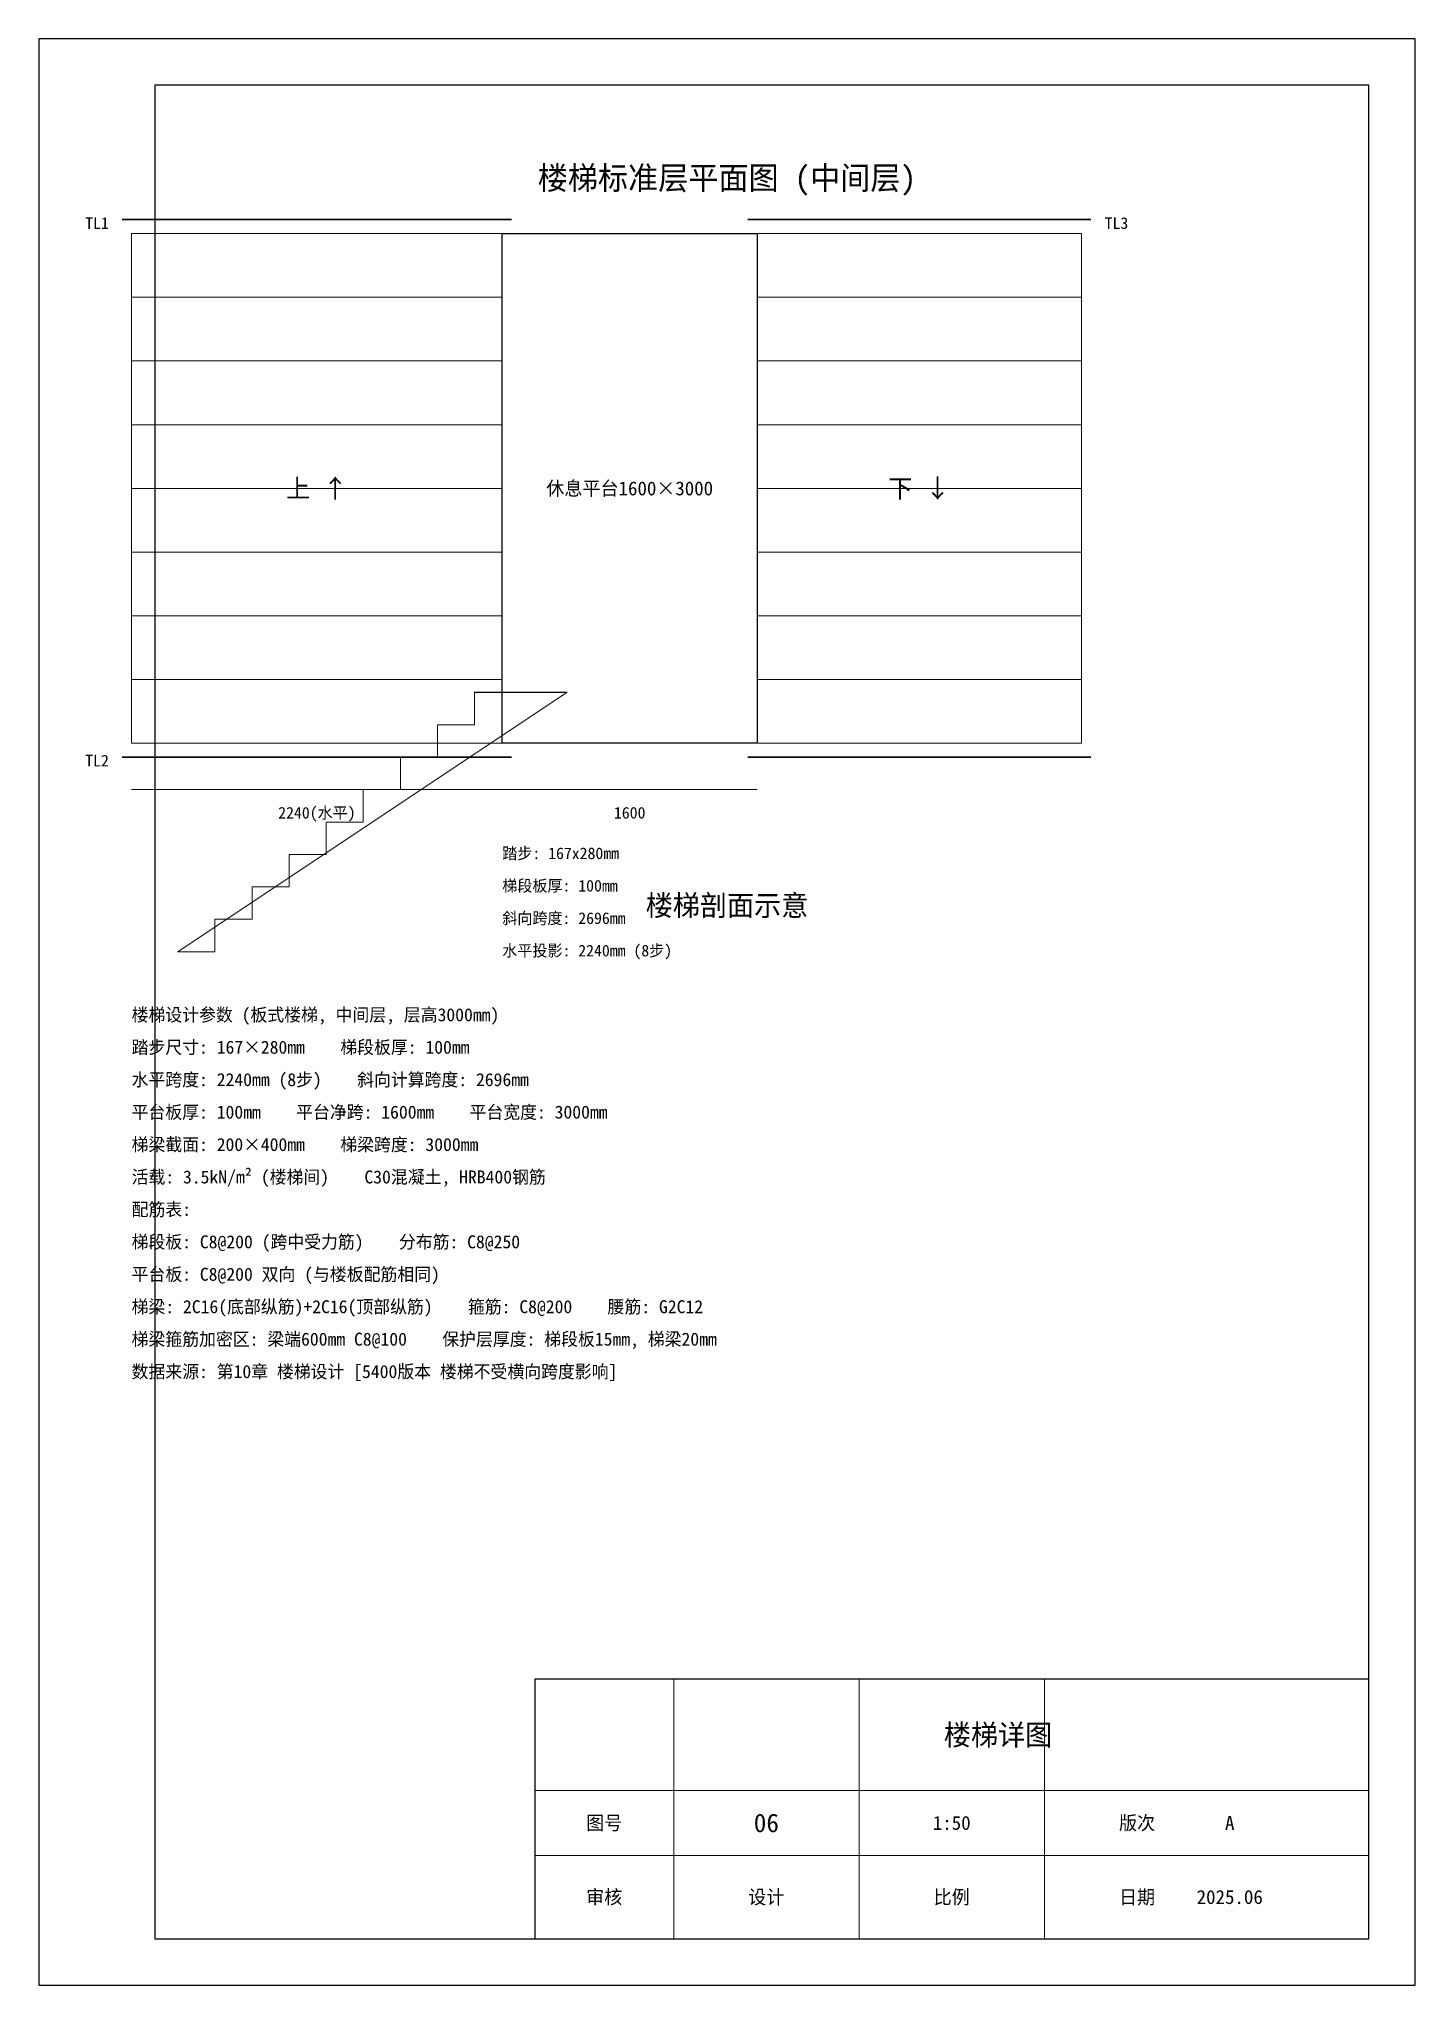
# Model space of a CAD drawing. Header units: metres. Extents: x 0 to 297, y 0 to 420.
import ezdxf
from ezdxf.enums import TextEntityAlignment as Align

# ---------------------------------------------------------------- set-up
doc = ezdxf.new("R2010")
doc.units = ezdxf.units.M
for name, color, linetype, lineweight in [('BEAM', 7, 'Continuous', 35), ('DIM', 3, 'Continuous', 13), ('HATCH', 8, 'Continuous', 13), ('REBAR', 1, 'Continuous', 25), ('SLAB', 7, 'Continuous', 25), ('TEXT', 7, 'Continuous', 18), ('THIN', 8, 'Continuous', 5), ('TITLE', 7, 'Continuous', 25)]:
    doc.layers.add(name, color=color, linetype=linetype, lineweight=lineweight)

msp = doc.modelspace()

# ---------------------------------------------------------------- linework, layer by layer
at = {"layer": 'BEAM', "color": 1}
for p, q in [((18, 381), (102, 381)), ((153, 381), (227, 381)), ((18, 265), (102, 265)), ((153, 265), (227, 265))]:
    msp.add_line(p, q, dxfattribs=at)
at = {"layer": 'DIM'}
for p, q in [((20, 258), (100, 258)), ((100, 258), (155, 258))]:
    msp.add_line(p, q, dxfattribs=at)
at = {"layer": 'HATCH'}
msp.add_line((30, 223), (114, 279), dxfattribs=at)
for points in [[(20, 378), (100, 378), (100, 268), (20, 268), (20, 378)], [(155, 378), (225, 378), (225, 268), (155, 268), (155, 378)]]:
    msp.add_lwpolyline(points, dxfattribs=at)
at = {"layer": 'SLAB'}
msp.add_line((94, 279), (114, 279), dxfattribs=at)
msp.add_lwpolyline([(100, 378), (155, 378), (155, 268), (100, 268), (100, 378)], dxfattribs=at)
at = {"layer": 'THIN'}
for p, q in [((20, 364.25), (100, 364.25)), ((155, 364.25), (225, 364.25)), ((20, 350.5), (100, 350.5)), ((155, 350.5), (225, 350.5)), ((20, 336.75), (100, 336.75)), ((155, 336.75), (225, 336.75)), ((20, 323), (100, 323)), ((155, 323), (225, 323)), ((20, 309.25), (100, 309.25)), ((155, 309.25), (225, 309.25)), ((20, 295.5), (100, 295.5)), ((155, 295.5), (225, 295.5)), ((20, 281.75), (100, 281.75)), ((155, 281.75), (225, 281.75)), ((94, 272), (94, 279)), ((86, 265), (86, 272)), ((86, 272), (94, 272)), ((20, 268), (100, 268)), ((78, 258), (78, 265)), ((78, 265), (86, 265)), ((155, 268), (225, 268)), ((70, 251), (70, 258)), ((70, 258), (78, 258)), ((62, 244), (62, 251)), ((62, 251), (70, 251)), ((54, 237), (54, 244)), ((54, 244), (62, 244)), ((46, 230), (46, 237)), ((46, 237), (54, 237)), ((38, 223), (38, 230)), ((38, 230), (46, 230)), ((30, 223), (38, 223)), ((137, 10), (137, 66)), ((177, 10), (177, 66)), ((217, 10), (217, 66)), ((107, 42), (287, 42)), ((107, 28), (287, 28))]:
    msp.add_line(p, q, dxfattribs=at)
at = {"layer": 'TITLE'}
for points in [[(0, 0), (297, 0), (297, 420), (0, 420), (0, 0)], [(25, 10), (287, 10), (287, 410), (25, 410), (25, 10)], [(107, 10), (287, 10), (287, 66), (107, 66), (107, 10)]]:
    msp.add_lwpolyline(points, dxfattribs=at)

# ---------------------------------------------------------------- texts
at = {"layer": 'DIM'}
for s, p in [('2240(水平)', (60, 253)), ('1600', (127.5, 253))]:
    msp.add_text(s, height=2.5, dxfattribs=at).set_placement(p, align=Align.MIDDLE_CENTER)
at = {"layer": 'REBAR'}
for s, p in [('梯段板: C8@200 (跨中受力筋)    分布筋: C8@250', (20, 159)), ('平台板: C8@200 双向 (与楼板配筋相同)', (20, 152)), ('梯梁: 2C16(底部纵筋)+2C16(顶部纵筋)    箍筋: C8@200    腰筋: G2C12', (20, 145))]:
    msp.add_text(s, height=2.8, dxfattribs=at).set_placement(p)
at = {"layer": 'TEXT', "color": 1}
for s, p in [('TL1', (10, 379)), ('TL3', (230, 379)), ('TL2', (10, 263))]:
    msp.add_text(s, height=2.5, dxfattribs=at).set_placement(p)
at = {"layer": 'TEXT'}
for s, height, p in [('上 ↑', 4, (60, 323)), ('休息平台1600×3000', 3, (127.5, 323)), ('下 ↓', 4, (190, 323))]:
    msp.add_text(s, height=height, dxfattribs=at).set_placement(p, align=Align.MIDDLE_CENTER)
for s, height, p in [('踏步: 167x280mm', 2.5, (100, 243)), ('梯段板厚: 100mm', 2.5, (100, 236)), ('斜向跨度: 2696mm', 2.5, (100, 229)), ('水平投影: 2240mm (8步)', 2.5, (100, 222)), ('踏步尺寸: 167×280mm    梯段板厚: 100mm', 2.8, (20, 201)), ('水平跨度: 2240mm (8步)    斜向计算跨度: 2696mm', 2.8, (20, 194)), ('平台板厚: 100mm    平台净跨: 1600mm    平台宽度: 3000mm', 2.8, (20, 187)), ('梯梁截面: 200×400mm    梯梁跨度: 3000mm', 2.8, (20, 180)), ('活载: 3.5kN/m² (楼梯间)    C30混凝土, HRB400钢筋', 2.8, (20, 173)), ('梯梁箍筋加密区: 梁端600mm C8@100    保护层厚度: 梯段板15mm, 梯梁20mm', 2.8, (20, 138)), ('数据来源: 第10章 楼梯设计 [5400版本 楼梯不受横向跨度影响]', 2.8, (20, 131))]:
    msp.add_text(s, height=height, dxfattribs=at).set_placement(p)
at = {"layer": 'TITLE'}
for s, height, p in [('楼梯标准层平面图 (中间层)', 5, (148.5, 390)), ('楼梯剖面示意', 4.5, (148.5, 233)), ('楼梯详图', 4.5, (207, 54)), ('图号', 3, (122, 35)), ('06', 4, (157, 35)), ('1:50', 3, (197, 35)), ('版次', 3, (237, 35)), ('A', 3, (257, 35)), ('审核', 3, (122, 19)), ('设计', 3, (157, 19)), ('比例', 3, (197, 19)), ('日期', 3, (237, 19)), ('2025.06', 3, (257, 19))]:
    msp.add_text(s, height=height, dxfattribs=at).set_placement(p, align=Align.MIDDLE_CENTER)
for s, p in [('楼梯设计参数 (板式楼梯, 中间层, 层高3000mm)', (20, 208)), ('配筋表:', (20, 166))]:
    msp.add_text(s, height=2.8, dxfattribs=at).set_placement(p)

doc.saveas('drawing.dxf')
